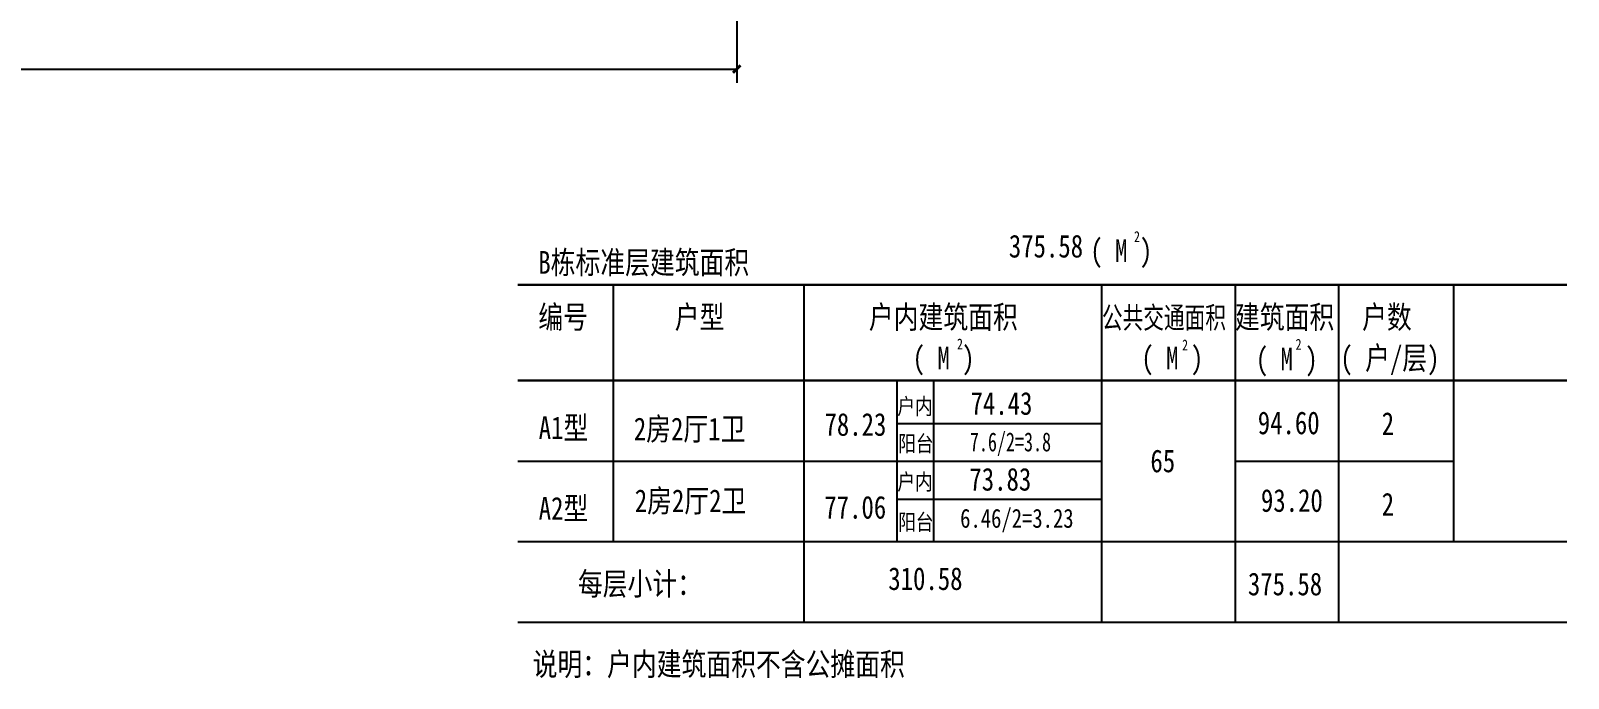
# Model space of a CAD drawing. Header units: millimetres. Extents: x 1363 to 57604, y 556 to 33802.
# Drawn here: x 29207 to 57604, y 556 to 12508 of the extents above; entities that cross this region are included whole.
import ezdxf
from ezdxf.enums import TextEntityAlignment as Align

# ---------------------------------------------------------------- set-up
doc = ezdxf.new("R2010")
doc.units = ezdxf.units.MM
for name, color, linetype in [('PUB_DIM', 3, 'Continuous'), ('PUB_TEXT', 7, 'Continuous'), ('PUB_WINDW', 7, 'Continuous'), ('W', 3, 'Continuous')]:
    doc.layers.add(name, color=color, linetype=linetype)
doc.styles.add('DIM_FONT', font='SIMPLEX', dxfattribs={"width": 0.8})
doc.styles.add('Z2', font='SimSun.ttf', dxfattribs={"width": 0.8})
doc.dimstyles.new('DIMN', dxfattribs={"dimtxt": 300, "dimasz": 1, "dimexe": 250, "dimexo": 300, "dimgap": 0.09, "dimtad": 1, "dimdec": 0, "dimzin": 0, "dimdsep": 46, "dimtxsty": 'DIM_FONT', "dimblk": '_DIMX', "dimcen": 0.09, "dimclrt": 7, "dimadec": 0, "dimazin": 0, "dimtfac": 1, "dimtdec": 0, "dimtix": 1, "dimtmove": 2, "dimatfit": 3, "dimldrblk": '_DIMX', "dimfxl": 1, "dimtolj": 1, "dimtzin": 0, "dimarcsym": 0})

# ---------------------------------------------------------------- blocks, each defined once
blk = doc.blocks.new('_DIMX')
at = {"const_width": 50}
blk.add_lwpolyline([(-70, -70), (70, 70)], dxfattribs=at)
blk = doc.blocks.new('*D49')
at = {"color": 0, "linetype": 'ByBlock', "transparency": 16777216}
for p, q in [((-115261, -8975), (-115261, -12215)), ((-82261, -8975), (-82261, -12215)), ((-115260, -11965), (-82262, -11965))]:
    blk.add_line(p, q, dxfattribs=at)
at = {"layer": 'DEFPOINTS', "color": 0, "linetype": 'ByBlock', "transparency": 16777216}
for p in [(-115261, -8675), (-82261, -8675), (-82261, -11965)]:
    blk.add_point(p, dxfattribs=at)
at = {"color": 0, "linetype": 'ByBlock', "transparency": 16777216, "rotation": 180}
blk.add_blockref('_DIMX', (-115261, -11965), dxfattribs=at)
at = {"color": 0, "linetype": 'ByBlock', "transparency": 16777216}
blk.add_blockref('_DIMX', (-82261, -11965), dxfattribs=at)
at = {"color": 7, "linetype": 'ByBlock', "transparency": 16777216, "insert": (-98761, -11665), "char_height": 300, "attachment_point": 5, "style": 'DIM_FONT'}
blk.add_mtext('\\A1;33000', dxfattribs=at)
blk = doc.blocks.new('1T4F32深院')
at = {"layer": 'W'}
for p, q in [((33457.8, -29048.1), (33457.8, -33788.1)), ((36979.7, -29048.1), (36979.7, -35276.1)), ((42478.1, -29048.1), (42478.1, -35276.1)), ((44943, -29048.1), (44943, -33788.1)), ((44943, -29048.1), (44943, -35276.1)), ((46851.7, -29048.1), (46851.7, -35276.1)), ((48975.6, -29048.1), (48975.6, -33788.1)), ((38695.4, -30824.1), (38695.4, -33788.1)), ((39375.8, -30824.1), (39375.8, -33774.3)), ((38695.4, -31607.6), (42478.1, -31607.6)), ((31693.8, -32300.1), (42478.1, -32300.1)), ((44943, -32300.1), (46851.7, -32300.1)), ((46851.7, -32300.1), (48975.6, -32300.1)), ((38695.4, -33001), (42478.1, -33001)), ((31693.8, -33788.1), (42478.1, -33788.1)), ((31693.8, -33788.1), (44178.2, -33788.1)), ((31693.8, -35276.1), (51072.7, -35276.1)), ((31693.8, -35276.1), (42478.1, -35276.1))]:
    blk.add_line(p, q, dxfattribs=at)
at = {"layer": 'W', "const_width": 42}
for points in [[(31693.8, -29048.1), (51076, -29048.1)], [(31693.8, -30812.1), (51076, -30812.1)], [(31693.8, -33788.1), (51076, -33788.1)]]:
    blk.add_lwpolyline(points, dxfattribs=at)
at = {"layer": 'PUB_TEXT', "style": 'Z2'}
for s, height, width, p in [('2', 201.6, 0.8, (43077.1, -28258.3)), ('B栋标准层建筑面积', 420, 0.8, (32074.4, -28843.8)), ('( M )', 420, 0.8, (42269.4, -28625.2)), ('编号', 420, 0.8, (32074.4, -29851.8)), ('户型', 420, 0.8, (34594.4, -29851.8)), ('户内建筑面积', 420, 0.8, (38179.2, -29851.8)), ('公共交通面积', 400, 0.7, (42483.7, -29851.8)), ('建筑面积', 420, 0.8, (44941.5, -29851.8)), ('户数', 420, 0.8, (47289.9, -29851.8)), ('2', 201.6, 0.8, (39806.9, -30240.9)), ('2', 201.6, 0.8, (43965.2, -30259.1)), ('2', 201.6, 0.8, (46061.2, -30246.4)), ('( M )', 420, 0.8, (38987.7, -30607.8)), ('( M )', 420, 0.8, (43211.7, -30607.8)), ('( M )', 420, 0.8, (45326.1, -30627.5)), ('( 户/层)', 420, 0.8, (46888.2, -30607.8)), ('户内', 300, 0.8, (38704.4, -31439.1)), ('A1型', 420, 0.8, (32081.7, -31895.2)), ('2房2厅1卫', 420, 0.8, (33838.4, -31917)), ('阳台', 300, 0.8, (38719.6, -32128.4)), ('户内', 300, 0.8, (38704.4, -32832.6)), ('A2型', 420, 0.8, (32081.7, -33383.2)), ('2房2厅2卫', 420, 0.8, (33856.1, -33243.1)), ('阳台', 300, 0.8, (38719.6, -33577)), ('每层小计：', 420, 0.8, (32806, -34774.8)), ('说明：户内建筑面积不含公摊面积', 420, 0.8, (31969.4, -36259.3))]:
    blk.add_text(s, height=height, rotation=360, dxfattribs=dict(at, width=width)).set_placement(p)
for s, height, width, p in [('375.58', 420, 0.8, (42136.4, -28542.8)), ('74.43', 420, 0.8, (41200.5, -31446.1)), ('78.23', 420, 0.8, (38502.7, -31833.9)), ('94.60', 420, 0.8, (46505.4, -31804.7)), ('2', 420, 0.8, (47880, -31818.3)), ('7.6/2=3.8', 350, 0.7, (41545.1, -32121.1)), ('65', 420, 0.8, (43836.8, -32507.2)), ('73.83', 420, 0.8, (41179.2, -32846.1)), ('93.20', 420, 0.8, (46563.9, -33237.6)), ('2', 420, 0.8, (47880, -33306.3)), ('77.06', 420, 0.8, (38500, -33363.2)), ('310.58', 420, 0.8, (39910, -34680.3)), ('375.58', 420, 0.8, (46551.6, -34778.8))]:
    blk.add_text(s, height=height, rotation=360, dxfattribs=dict(at, width=width)).set_placement(p, align=Align.RIGHT)
at = {"layer": 'PUB_TEXT', "style": 'Z2', "width": 0.8}
blk.add_text('6.46/2=3.23', height=350, rotation=360, dxfattribs=at).set_placement((41960.9, -33357), align=Align.MIDDLE_RIGHT)
at = {"layer": 'PUB_DIM'}
dim = blk.add_aligned_dim(p1=(2739.7, -21775.3), p2=(35739.7, -21775.3), distance=-3289.9, dimstyle='DIMN', dxfattribs=at)
dim.commit()
dim.dimension.update_dxf_attribs({"geometry": '*D49', "text_midpoint": (19239.7, -24765.2), "insert": (118000.7, -13100.7)})

msp = doc.modelspace()

# ---------------------------------------------------------------- block references
at = {"layer": 'PUB_WINDW'}
msp.add_blockref('1T4F32深院', (6507, 36865), dxfattribs=at)

doc.saveas('drawing.dxf')
